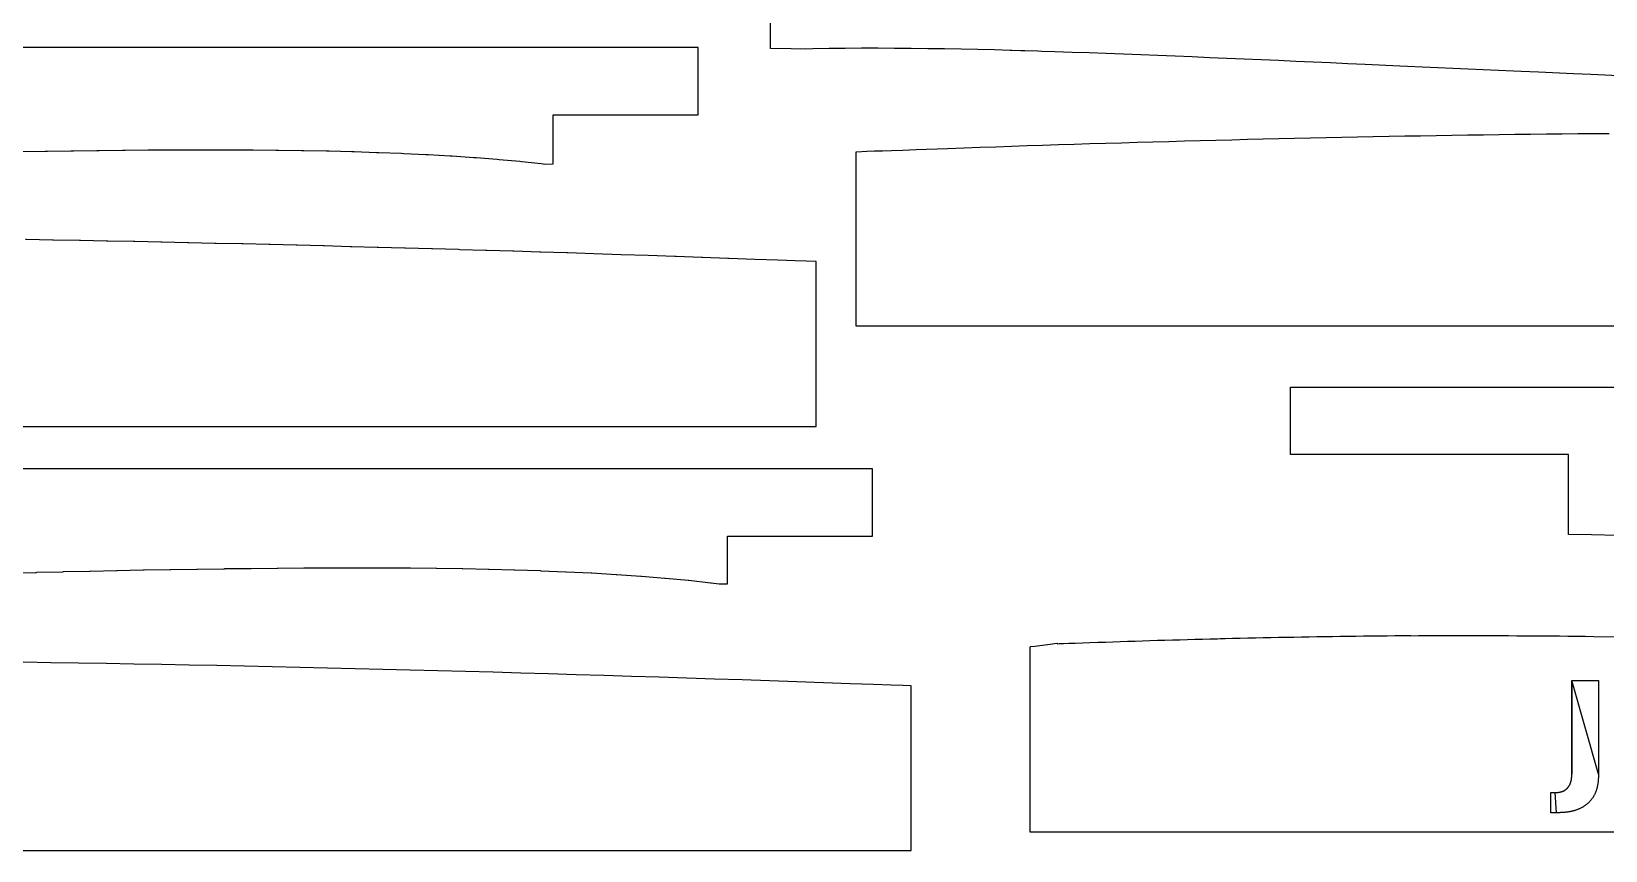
# Model space of a CAD drawing. Extents: x 27 to 271, y 44 to 138.
# Drawn here: x 150.76 to 197.56, y 43.66 to 68.01 of the extents above; entities that cross this region are included whole.
import ezdxf

# ---------------------------------------------------------------- set-up
doc = ezdxf.new("R2010")
doc.units = 0
doc.layers.add('jig_layer', color=7, linetype='CONTINUOUS')
doc.layers.add('jig_number_layer', color=7, linetype='CONTINUOUS')

msp = doc.modelspace()

# ---------------------------------------------------------------- linework, layer by layer
at = {"layer": 'jig_layer', "color": 7}
for points in [[(174.879421, 67.502122), (174.478518, 67.498115), (173.99922, 67.489112), (173.76622, 67.484116), (173.347318, 67.493119), (172.733722, 67.499131), (172.733722, 69.489119), (167.515619, 69.489119), (167.515619, 71.489121), (261.933523, 71.489121), (261.933523, 66.354118)], [(161.830856, 64.382816), (162.489557, 64.350318), (162.558657, 64.34806), (163.209554, 64.309816), (163.277556, 64.306825), (163.917655, 64.262618), (163.984254, 64.259005), (164.610172, 64.208219), (164.674637, 64.204014), (165.280814, 64.146523), (165.342533, 64.141527), (165.922641, 64.077124), (165.980793, 64.071423), (166.031333, 64.064932), (166.271346, 64.068516), (166.271346, 65.530329), (170.591347, 65.530329), (170.591347, 67.53033), (27.057154, 67.53033), (27.057154, 62.60833)], [(179.862122, 67.443127), (179.400818, 67.455121), (178.902117, 67.467115), (178.404322, 67.477106), (177.907623, 67.487097), (177.412218, 67.494096), (176.91812, 67.500107), (176.425617, 67.504115), (175.935222, 67.50609), (175.446823, 67.506113), (174.961118, 67.503121), (174.879421, 67.501992)], [(198.162522, 66.677136), (197.126919, 66.723135), (196.609422, 66.746136), (195.575022, 66.792133), (195.05812, 66.815134), (191.44602, 66.978134), (190.415822, 67.024131), (189.901122, 67.047132), (189.386721, 67.070133), (188.872317, 67.093134), (188.358221, 67.115119), (187.844422, 67.138121), (187.330822, 67.160106), (186.817519, 67.182119), (186.304521, 67.204132), (185.791822, 67.226117), (185.279422, 67.247115), (184.767322, 67.268112), (184.255517, 67.288122), (183.744221, 67.309119), (183.233221, 67.328113), (182.72272, 67.348122), (182.212621, 67.366128), (181.70302, 67.384134), (181.194021, 67.402139), (180.805822, 67.414134), (180.685519, 67.418141), (180.297921, 67.430136), (180.177722, 67.434143), (179.90842, 67.44213), (179.862122, 67.443259)], [(175.298653, 64.432865), (175.606659, 64.446864), (175.826654, 64.453863), (176.064658, 64.46185), (176.339655, 64.470881), (176.668659, 64.482875), (177.065661, 64.496873), (177.997657, 64.53087), (178.488653, 64.54786), (178.969656, 64.564849), (179.43966, 64.580851), (179.902657, 64.596853), (180.364661, 64.611868), (180.828659, 64.627841), (181.296657, 64.642827), (181.76566, 64.656854), (182.235658, 64.671868), (182.704658, 64.685866), (183.173658, 64.699864), (183.640659, 64.713863), (184.108657, 64.726873), (184.576655, 64.739884), (185.044659, 64.752894), (185.512659, 64.765904), (185.980657, 64.777899), (186.44966, 64.789893), (186.91766, 64.801888), (187.385655, 64.812894), (187.853659, 64.823901), (188.32066, 64.834908), (188.789657, 64.844898), (189.256656, 64.854889), (189.724659, 64.86488), (190.192657, 64.87487), (190.660661, 64.883873), (191.128658, 64.892876), (191.596656, 64.900891), (192.064657, 64.908878), (192.531659, 64.916865), (192.999656, 64.923892), (193.467654, 64.930892), (193.934659, 64.936903), (194.401657, 64.943902), (194.869655, 64.949913), (195.337659, 64.954909), (195.805659, 64.959904), (196.272655, 64.964899), (196.73966, 64.968907), (197.20766, 64.972914), (197.674656, 64.975906)], [(147.382857, 64.37092), (148.082155, 64.386725), (148.156354, 64.389265), (148.855055, 64.40394), (148.929152, 64.40648), (149.627254, 64.419829), (149.701256, 64.422087), (150.398652, 64.434307), (150.472453, 64.436565), (151.168856, 64.447403), (151.242655, 64.449378)], [(151.242655, 64.449519), (151.937855, 64.45903), (152.011456, 64.461006), (152.705856, 64.468908), (152.779357, 64.470601)], [(152.779357, 64.470723), (153.472653, 64.477016), (153.546056, 64.478709), (154.238051, 64.483225), (154.311356, 64.484636), (155.002052, 64.487543)], [(155.002052, 64.487422), (155.075156, 64.488833)], [(155.075156, 64.488717), (155.764157, 64.489282)], [(155.764157, 64.48942), (155.837057, 64.490549)], [(155.837057, 64.490416), (156.524458, 64.488723), (156.597155, 64.489569), (157.282557, 64.485308), (157.355057, 64.485872), (158.038052, 64.478704), (158.110357, 64.478918), (158.790753, 64.468617), (158.862657, 64.468513), (159.540056, 64.454599), (159.611554, 64.454035), (160.285057, 64.436283), (160.356149, 64.435436), (161.025854, 64.412971), (161.096353, 64.41156)], [(161.096353, 64.41182), (161.760956, 64.384614), (161.830856, 64.38292)], [(175.287661, 64.431866), (175.298667, 64.432995)], [(256.45206, 63.347868), (256.45206, 61.249864), (262.711754, 61.249864), (262.711754, 59.249865), (175.287661, 59.249865), (175.287661, 64.431866)], [(151.38722, 61.807377), (150.617219, 61.82098), (150.583225, 61.821545)], [(157.826225, 61.670979), (157.055227, 61.689183), (157.021225, 61.690029), (156.251224, 61.707781), (156.21622, 61.708628), (155.446222, 61.725674), (155.411226, 61.726521), (154.641225, 61.742974), (154.607223, 61.743821), (153.836223, 61.759766), (153.802221, 61.760613), (153.031224, 61.775966), (152.997225, 61.776813), (152.226224, 61.791573), (152.192225, 61.79242), (151.422224, 61.806672), (151.38722, 61.807236)], [(159.436223, 61.630878), (158.666222, 61.650267), (158.63222, 61.651114), (157.860224, 61.669966), (157.826225, 61.671095)], [(161.046219, 61.588477), (160.276221, 61.608967), (160.241226, 61.609813), (159.471227, 61.629879), (159.436223, 61.631008)], [(161.852226, 61.566478), (161.080224, 61.587475), (161.046219, 61.588604)], [(162.657226, 61.543878), (161.886225, 61.565468), (161.852226, 61.566597)], [(174.092227, 61.171881), (174.080232, 61.17216), (173.806231, 61.180683), (173.46823, 61.191774), (172.953231, 61.209385), (172.272229, 61.233289), (171.503227, 61.260383), (171.469225, 61.261512), (170.718229, 61.288097), (170.684232, 61.289226), (169.928227, 61.31567), (169.89423, 61.316799), (169.097229, 61.344146), (168.294225, 61.371042), (167.489231, 61.397458), (166.71623, 61.422124), (166.682228, 61.423253), (165.911228, 61.447411), (165.877229, 61.44854), (165.106229, 61.472021), (165.072232, 61.47315), (164.302231, 61.496123), (164.26723, 61.497252), (163.497229, 61.519717), (163.462228, 61.520846), (162.691222, 61.542859), (162.657228, 61.543988)], [(36.968227, 59.323675), (36.252325, 59.352978), (36.216328, 59.353825), (35.506725, 59.388877), (35.471125, 59.390006), (34.769992, 59.431176), (34.735005, 59.432587), (34.045387, 59.480376), (34.011148, 59.482352), (33.336806, 59.536877), (33.303633, 59.539135), (32.650605, 59.600972), (32.618855, 59.603512), (31.993916, 59.672976), (31.963992, 59.675883), (31.784028, 59.699194), (31.544034, 59.695582), (31.544034, 58.263795), (27.224015, 58.263795), (27.224015, 56.263791), (174.092227, 56.263791), (174.092227, 61.171895)], [(197.935421, 53.022406), (197.151921, 53.042444), (196.46482, 53.059377), (196.46482, 55.429364), (188.20152, 55.429364), (188.20152, 57.42936), (263.352624, 57.42936)], [(170.970583, 51.621907), (171.215236, 51.590213), (171.455241, 51.593882), (171.455241, 53.010609), (175.77525, 53.010609), (175.77525, 55.010605), (27.241039, 55.010605), (27.241039, 50.109506)], [(150.90924, 51.931222), (151.690443, 51.950131), (151.71065, 51.950216)], [(151.710641, 51.950921), (152.491039, 51.968701), (152.511246, 51.968617)], [(152.511238, 51.969322), (153.290939, 51.985691), (153.311146, 51.985607)], [(153.31114, 51.986312), (154.09024, 52.00127), (154.110334, 52.001326)], [(154.110337, 52.001919), (154.888542, 52.015466), (154.908637, 52.015522)], [(154.908642, 52.016115), (155.685741, 52.02825), (155.705835, 52.028222)], [(155.705838, 52.028815), (156.481639, 52.039539)], [(156.481639, 52.039426), (156.501648, 52.039426)], [(156.501637, 52.039906), (157.276543, 52.048937)], [(157.276543, 52.048824), (157.29644, 52.048824)], [(157.296443, 52.049304), (158.070039, 52.05636), (158.090049, 52.056303)], [(158.09004, 52.056727), (158.862243, 52.061807), (158.882252, 52.061807)], [(158.882241, 52.062202), (159.653043, 52.065306), (159.672855, 52.065306)], [(159.672841, 52.065617), (160.441742, 52.065617)], [(160.441742, 52.066407), (160.461554, 52.066407)], [(160.461542, 52.066717), (161.228639, 52.063895)], [(161.228639, 52.064911), (161.248451, 52.065109), (162.013242, 52.060311)], [(162.013242, 52.060424), (162.032942, 52.060621), (162.795244, 52.052719)], [(162.795244, 52.052606), (162.814858, 52.052719), (163.574143, 52.041148), (163.593757, 52.04112), (164.34954, 52.025597), (164.369042, 52.025513), (165.120633, 52.005475), (165.140022, 52.005306), (165.887332, 51.98047), (165.906439, 51.980414)], [(165.906442, 51.980019), (166.648043, 51.949708), (166.667093, 51.949708)], [(166.667081, 51.949228), (167.402104, 51.913019), (167.4209, 51.913019)], [(150.107241, 51.910225), (150.88914, 51.930545), (150.909234, 51.930517)], [(167.420888, 51.912313), (168.147201, 51.869726), (168.165687, 51.869726)], [(168.165693, 51.869021), (168.880053, 51.819519), (168.898144, 51.819519)], [(168.898133, 51.818616), (169.596664, 51.761917), (169.61419, 51.761917)], [(169.614178, 51.760817), (170.290628, 51.696724), (170.307421, 51.696724)], [(170.307409, 51.695313), (170.954773, 51.623403), (170.970578, 51.62058)], [(180.460218, 49.722325), (180.595219, 49.738412), (181.051225, 49.798413), (181.251222, 49.827425), (181.261213, 49.827425)], [(229.418523, 44.211316), (180.460218, 44.211316), (180.460218, 49.721309)], [(181.261221, 49.828328), (181.261221, 49.809419), (181.316224, 49.812241), (181.44722, 49.816193), (181.605222, 49.822119), (181.794223, 49.829175), (182.235221, 49.844133), (182.467225, 49.853164), (182.694224, 49.860219), (182.916223, 49.868121), (183.136221, 49.875177), (183.35522, 49.882233), (183.575223, 49.889288), (183.797222, 49.896344), (184.020217, 49.903399), (184.243224, 49.910455), (184.466224, 49.91751), (184.689222, 49.923437), (184.91222, 49.929364), (185.134225, 49.936419), (185.357225, 49.942346), (185.581222, 49.948273), (185.80422, 49.954199), (186.028217, 49.959279), (186.108224, 49.962101), (186.252225, 49.966053), (186.477224, 49.971133), (186.703222, 49.976213), (186.929217, 49.981293), (187.155224, 49.986373), (187.382223, 49.991453), (187.610222, 49.995404), (187.838218, 50.000484), (188.067222, 50.004435), (188.295224, 50.008386), (188.525223, 50.012337), (188.754221, 50.016288), (188.98522, 50.020239), (189.214218, 50.023344), (189.445223, 50.027295), (189.677223, 50.030399), (189.908222, 50.033504), (190.14022, 50.036608), (190.372218, 50.03943), (190.604225, 50.042535), (190.838224, 50.045357), (191.071223, 50.048179), (191.305222, 50.051001), (191.539221, 50.053824), (191.77322, 50.053824)], [(191.77322, 50.048349), (192.008218, 50.051171), (192.243225, 50.051171)], [(192.243225, 50.05134), (192.480224, 50.05134)], [(192.480224, 50.052328), (192.716223, 50.052328), (192.846223, 50.052328)], [(192.846223, 50.053344), (192.955223, 50.053344), (193.200223, 50.053344), (193.444221, 50.053344), (193.69022, 50.053344), (193.936222, 50.053344), (194.184219, 50.053344)], [(194.184219, 50.052328), (194.432219, 50.052328)], [(194.432219, 50.05134), (194.681218, 50.05134), (194.93022, 50.048518), (195.182222, 50.048518)], [(195.182222, 50.048349), (195.433225, 50.045526), (195.685221, 50.045526)], [(195.685221, 50.045329), (195.938225, 50.042507), (196.193218, 50.039402), (196.447221, 50.03658), (196.703225, 50.033475), (196.960222, 50.030371), (197.217219, 50.027267), (198.404223, 50.013155)], [(152.985927, 49.219123), (152.163932, 49.232952), (151.341929, 49.245934), (150.519934, 49.258352), (149.697928, 49.270205), (148.876933, 49.281494), (148.054929, 49.291852), (147.232934, 49.30173), (146.41193, 49.310761), (145.589933, 49.318945), (144.768931, 49.326565), (143.94793, 49.333621)], [(157.095932, 49.140129), (156.273926, 49.157063), (155.451934, 49.173431), (154.629928, 49.189236), (153.807933, 49.204476), (152.985927, 49.218869)], [(157.917933, 49.122519), (157.095932, 49.140016)], [(161.206934, 49.045895), (160.383931, 49.065933), (159.561934, 49.085406), (158.73993, 49.104315), (157.917933, 49.122377)], [(162.850934, 49.003929), (162.028931, 49.025095), (161.206934, 49.045698)], [(163.672929, 48.982057), (162.850934, 49.003788)], [(170.252926, 48.787436), (169.428933, 48.813683), (168.60693, 48.839365), (167.784932, 48.864483), (166.962929, 48.889036), (166.140934, 48.913025), (165.317929, 48.936449), (164.495934, 48.959592), (163.672929, 48.982169)], [(172.708931, 48.70514), (171.895934, 48.73308), (171.075934, 48.760456), (170.252926, 48.787549)], [(176.685933, 48.566964), (176.324929, 48.578817), (175.798934, 48.59688), (175.102929, 48.621151), (174.317931, 48.648809), (173.515934, 48.677087), (172.708931, 48.705309)], [(27.014259, 43.663381), (176.924933, 43.663381), (176.924933, 48.559513)], [(176.924933, 48.559513), (176.685933, 48.566851)]]:
    msp.add_lwpolyline(points, dxfattribs=at)
at = {"layer": 'jig_number_layer', "color": 7}
for points in [[(196.56296, 48.716203), (197.358776, 48.716203), (197.358776, 45.929823), (196.56296, 48.716203), (196.56296, 48.716203), (196.56296, 48.716203), (196.56296, 48.716203)], [(196.56296, 45.929823), (196.56296, 48.716203), (196.56296, 48.716203), (196.56296, 45.929823), (196.56296, 45.929823), (196.56296, 45.929823), (196.56296, 45.929823)], [(196.097869, 44.78259), (195.936641, 44.78259), (195.936641, 45.384118), (196.060661, 45.384118), (196.097869, 44.78259), (196.097869, 44.78259), (196.097869, 44.78259), (196.097869, 44.78259)]]:
    msp.add_lwpolyline(points, close=True, dxfattribs=at)
for points, knots in [([(196.060661, 45.384118), (196.066329, 45.384293), (196.077678, 45.384643), (196.094617, 45.386416), (196.111609, 45.38694), (196.128593, 45.387465), (196.14544, 45.38962), (196.162353, 45.391251), (196.179076, 45.394109), (196.195856, 45.396323), (196.211832, 45.399063), (196.226926, 45.402602), (196.241257, 45.406267), (196.255531, 45.41024), (196.269568, 45.415016), (196.283496, 45.42009), (196.297315, 45.425485), (196.310805, 45.431673), (196.324162, 45.438201), (196.336932, 45.445139), (196.349221, 45.452263), (196.360985, 45.459663), (196.37238, 45.46761), (196.383648, 45.475737), (196.394496, 45.484368), (196.405109, 45.493271), (196.415384, 45.502571), (196.425265, 45.512289), (196.434952, 45.522393), (196.444368, 45.532934), (196.453483, 45.54396), (196.462144, 45.555376), (196.470453, 45.567052), (196.478386, 45.578975), (196.485911, 45.591187), (196.492994, 45.603671), (196.499721, 45.61632), (196.506324, 45.629597), (196.512638, 45.643575), (196.518748, 45.658225), (196.524374, 45.673063), (196.529527, 45.68807), (196.534253, 45.703212), (196.538527, 45.718464), (196.542383, 45.733827), (196.545784, 45.749304), (196.548962, 45.765692), (196.551789, 45.782987), (196.554264, 45.801172), (196.556285, 45.819431), (196.55805, 45.837717), (196.559368, 45.856043), (196.560462, 45.874381), (196.561465, 45.89275), (196.56219, 45.911156), (196.56272, 45.923432), (196.562986, 45.929569)], [0, 0, 0, 0, 0.017007, 0.034053, 0.051055, 0.067997, 0.084993, 0.101971, 0.118959, 0.135862, 0.152751, 0.167557, 0.182355, 0.19713, 0.211991, 0.226821, 0.241604, 0.256477, 0.271332, 0.286199, 0.300064, 0.313941, 0.327879, 0.341734, 0.355613, 0.369454, 0.383289, 0.397175, 0.411023, 0.425275, 0.439568, 0.453927, 0.468253, 0.482555, 0.496884, 0.511274, 0.525609, 0.53986, 0.555752, 0.571611, 0.587472, 0.603351, 0.619204, 0.635053, 0.650861, 0.666718, 0.682586, 0.700935, 0.719284, 0.737637, 0.756042, 0.774396, 0.792752, 0.811154, 0.829584, 0.848014, 0.848014, 0.848014, 0.848014]), ([(197.358776, 45.929823), (197.358194, 45.916688), (197.357029, 45.890412), (197.354982, 45.851013), (197.352673, 45.811662), (197.349916, 45.77238), (197.346582, 45.733185), (197.342478, 45.694077), (197.33745, 45.655096), (197.331372, 45.61628), (197.324415, 45.579385), (197.316618, 45.544443), (197.308189, 45.511442), (197.298719, 45.4787), (197.288185, 45.446259), (197.276594, 45.414156), (197.263926, 45.382455), (197.250148, 45.351215), (197.235294, 45.32047), (197.219723, 45.291035), (197.203531, 45.262914), (197.186825, 45.236089), (197.169165, 45.209882), (197.150649, 45.184288), (197.131179, 45.159418), (197.110858, 45.135281), (197.089656, 45.11193), (197.067614, 45.089393), (197.044527, 45.067504), (197.020324, 45.046398), (196.995156, 45.025979), (196.969228, 45.006497), (196.94254, 44.988047), (196.915267, 44.970448), (196.887418, 44.953753), (196.858961, 44.938095), (196.830087, 44.9232), (196.799471, 44.908597), (196.767073, 44.894474), (196.732948, 44.880792), (196.698395, 44.868228), (196.663522, 44.856626), (196.628315, 44.846148), (196.592804, 44.836827), (196.557128, 44.828226), (196.521233, 44.820651), (196.482991, 44.813899), (196.442515, 44.807451), (196.399716, 44.801968), (196.356775, 44.797634), (196.313774, 44.793784), (196.270685, 44.790766), (196.227529, 44.788437), (196.184357, 44.785894), (196.141112, 44.784359), (196.112289, 44.783292), (196.097878, 44.782759)], [0, 0, 0, 0, 0.039445, 0.078903, 0.118358, 0.157699, 0.197035, 0.236363, 0.275656, 0.314936, 0.354212, 0.388271, 0.422322, 0.456379, 0.490505, 0.524629, 0.558755, 0.592897, 0.62704, 0.66117, 0.692773, 0.72437, 0.755956, 0.78756, 0.819119, 0.850687, 0.882196, 0.913718, 0.945237, 0.977614, 1.01003, 1.042446, 1.074883, 1.107344, 1.139807, 1.172271, 1.204768, 1.237264, 1.274011, 1.310777, 1.347544, 1.384293, 1.421018, 1.457724, 1.494421, 1.531103, 1.567761, 1.610911, 1.654052, 1.697185, 1.74038, 1.783569, 1.826757, 1.870039, 1.913302, 1.956567, 1.956567, 1.956567, 1.956567])]:
    msp.add_open_spline(points, degree=3, knots=knots, dxfattribs=at)

doc.saveas('drawing.dxf')
